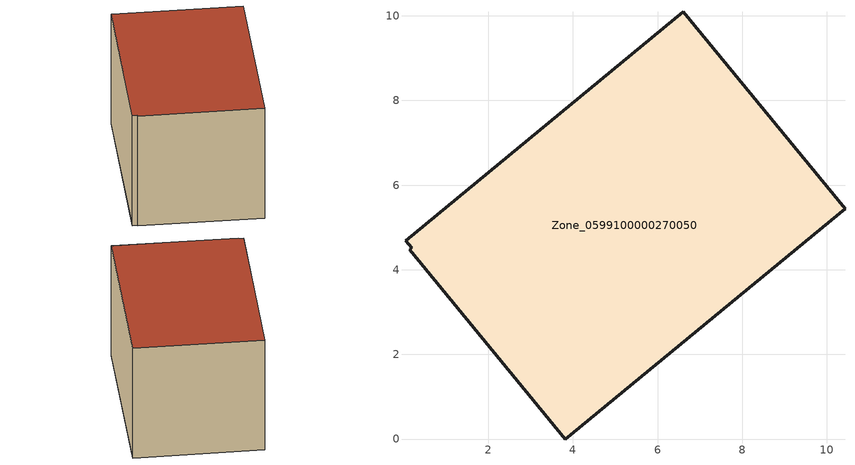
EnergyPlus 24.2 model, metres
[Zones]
Zone_0599100000270050
 floor ground (C_G): 0.04,4.69 6.61,10.09 10.43,5.44 3.82,0 0.14,4.48 0.19,4.52 z2.97
 wall outside (C_F): 10.43,5.44 6.61,10.09 0.04,4.69 0.19,4.52 0.14,4.48 3.82,0 10.43,5.44 z2.97:8.88
 roof outside (C_R): 6.61,10.09 0.04,4.69 0.19,4.52 0.14,4.48 3.82,0 10.43,5.44 z8.88
[BUILDING]
Pand.0599100000270050: North Axis=0; Terrain=City; Loads Convergence Tolerance Value=0.04; Temperature Convergence Tolerance Value=0.4; Solar Distribution=FullExterior; Maximum Number of Warmup Days=25; Minimum Number of Warmup Days=1
[Site:Location]
Rotterdam.The.Hague.AP_ZH_NLD Design_Conditions: Latitude=51.96; Longitude=4.45; Time Zone=1; Elevation=-4.5
[SITE:GROUNDTEMPERATURE:BUILDINGSURFACE]
18, 18, 18, 18, 18, 18, 18, 18, 18, 18, 18, 18
[MATERIAL] Thermal Absorptance=0.9; Solar Absorptance=0.7; Visible Absorptance=0.7
Name | Roughness | Thickness | Conductivity | Density | Specific Heat
G.TI.1946-1964 | MediumSmooth | 0.15 | 1 | 540 | 1210
F.TI.1946-1964 | Rough | 0.3 | 0.857143 | 1920 | 840
R.TI.1946-1964 | MediumRough | 0.2 | 0.277778 | 1500 | 1000
[CONSTRUCTION]
C_G: G.TI.1946-1964
C_F: F.TI.1946-1964
C_R: R.TI.1946-1964
[ZONE]
Zone_0599100000270050: Type=1; Multiplier=1; Ceiling Height=Autocalculate; Volume=Autocalculate; Floor Area=autocalculate; Part of Total Floor Area=Yes
[ZONEINFILTRATION:DESIGNFLOWRATE]
Infil_Zone_0599100000270050: Zone or ZoneList or Space or SpaceList=Zone_0599100000270050; Schedule=AlwaysOn; Design Flow Rate Calculation Method=Flow/Area; Flow Rate per Floor Area=0.003; Constant Term Coefficient=1; Temperature Term Coefficient=0; Velocity Term Coefficient=0; Velocity Squared Term Coefficient=0
[HVACTEMPLATE:ZONE:IDEALLOADSAIRSYSTEM]
Zone_0599100000270050: Maximum Heating Supply Air Temperature=50; Minimum Cooling Supply Air Temperature=13; Maximum Heating Supply Air Humidity Ratio=0.0156; Minimum Cooling Supply Air Humidity Ratio=0.0077; Heating Limit=NoLimit; Cooling Limit=NoLimit; Dehumidification Control Type=ConstantSensibleHeatRatio; Cooling Sensible Heat Ratio=0.7; Dehumidification Setpoint=60; Humidification Control Type=None; Humidification Setpoint=30; Outdoor Air Method=None; Outdoor Air Flow Rate per Person=0.00944; Outdoor Air Flow Rate per Zone Floor Area=0; Outdoor Air Flow Rate per Zone=0; Demand Controlled Ventilation Type=None; Outdoor Air Economizer Type=NoEconomizer; Heat Recovery Type=None; Sensible Heat Recovery Effectiveness=0.7; Latent Heat Recovery Effectiveness=0.65
[ZONECONTROL:THERMOSTAT]
ThermostatControl_Zone_0599100000270050: Zone or ZoneList=Zone_0599100000270050; Control Type Schedule=DualSetpointControlType; Control 1=Thermostat_Zone_0599100000270050; Temperature Difference Between Cutout And Setpoint=0
[THERMOSTATSETPOINT:DUALSETPOINT]
Thermostat_Zone_0599100000270050: Heating Setpoint Temperature Schedule=HeatingSetpoint_Zone_0599100000270050; Cooling Setpoint Temperature Schedule=CoolingSetpoint_Zone_0599100000270050
[SCHEDULE:COMPACT]
HeatingSetpoint_Zone_0599100000270050: Through: 12/31, For: AllDays, Until: 24:00, 21
CoolingSetpoint_Zone_0599100000270050: Through: 12/31, For: AllDays, Until: 24:00, 24
DualSetpointControlType: Through: 12/31, For: AllDays, Until: 24:00, 4
AlwaysOn: Through: 12/31, For: AllDays, Until: 24:00, 1
